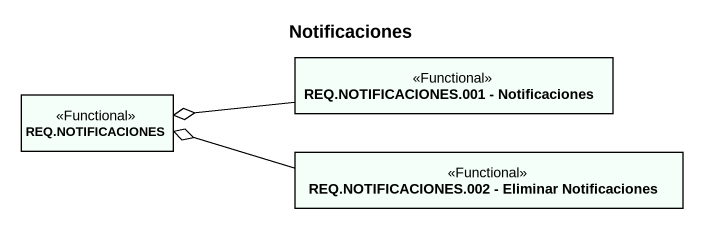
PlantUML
@startuml
title Notificaciones
hide circle
hide empty members
class "REQ.NOTIFICACIONES.001 - Notificaciones" as REQ_NOTIFICACIONES_001 <<Functional>> #F5FFFA
class "REQ.NOTIFICACIONES" as REQ_NOTIFICACIONES <<Functional>> #F5FFFA
class "REQ.NOTIFICACIONES.002 - Eliminar Notificaciones" as REQ_NOTIFICACIONES_002 <<Functional>> #F5FFFA
REQ_NOTIFICACIONES_001 -left-o REQ_NOTIFICACIONES
REQ_NOTIFICACIONES_002 -left-o REQ_NOTIFICACIONES
@enduml
